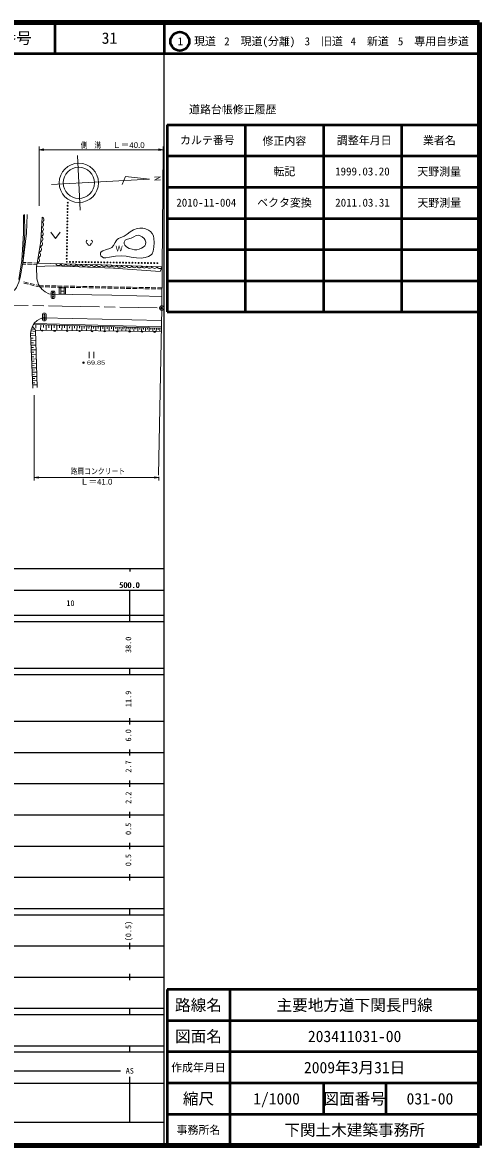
# Model space of a CAD drawing. Units: millimetres, scale not verified. Extents: x 40000 to 680000, y 20000 to 380000.
# Drawn here: x 533642 to 680000, y 20000 to 380000 of the extents above; entities that cross this region are included whole.
import ezdxf
from ezdxf.enums import TextEntityAlignment as Align

# ---------------------------------------------------------------- set-up
doc = ezdxf.new("R2010")
doc.units = ezdxf.units.MM
doc.header["$LTSCALE"] = 1000
doc.header["$PDMODE"] = 32
doc.header["$PDSIZE"] = 500
doc.linetypes.add('CHAIN', pattern=[18.5, 12, -1.5, 3.5, -1.5])
for name, color, linetype, lineweight in [('M-BMK', 2, 'CHAIN', 13), ('M-BMK-OTRS', 5, 'Continuous', 13), ('M-BMK-SRVR', 3, 'Continuous', 13), ('M-STR-HTXT', 7, 'Continuous', 13), ('M-STR-STRC', 7, 'Continuous', 13), ('M-TTL', 2, 'Continuous', 140), ('M-TTL-BAND', 7, 'Continuous', 25), ('M-TTL-FRAM', 2, 'Continuous', 50), ('M-TTL-LINE', 7, 'Continuous', 50), ('M-WORK', 1, 'Continuous', 13)]:
    doc.layers.add(name, color=color, linetype=linetype, lineweight=lineweight)
doc.layers.add('M-OTRS', color=6, linetype='Continuous')
doc.layers.add('M-TTL-TXT', color=7, linetype='Continuous')
doc.styles.add('ＭＳ ゴシック', font='')
doc.styles.add('ＭＳ Ｐゴシック', font='')
doc.styles.get('ＭＳ ゴシック').set_extended_font_data('MS Gothic')
doc.styles.get('ＭＳ Ｐゴシック').set_extended_font_data('MS PGothic')

# ---------------------------------------------------------------- blocks, each defined once
blk = doc.blocks.new('open_arrow')
at = {"color": 0, "linetype": 'Continuous', "lineweight": -2}
blk.add_lwpolyline([(7.5, 1.25), (0, 0), (7.5, -1.25)], dxfattribs=at)

msp = doc.modelspace()

# ---------------------------------------------------------------- linework, layer by layer
at = {"layer": 'M-BMK'}
msp.add_lwpolyline([(477462, 290415), (501450, 289921), (523481, 289452), (546312, 289093), (578243, 288467)], dxfattribs=at)
msp.add_circle((578243, 288467), 700, dxfattribs=at)
at = {"layer": 'M-BMK-OTRS'}
for p, q in [((578243, 288467), (578707, 339216)), ((577236, 234930), (578243, 288467))]:
    msp.add_line(p, q, dxfattribs=at)
at = {"layer": 'M-BMK-SRVR'}
for p, q in [((552157, 319795), (551216, 337367)), ((574278, 329791), (542901, 328111)), ((566681, 330643), (565560, 328065)), ((574278, 329791), (566681, 330643)), ((575882, 330426), (577819, 330530)), ((577819, 330530), (575931, 329420)), ((575931, 329420), (577875, 329535))]:
    msp.add_line(p, q, dxfattribs=at)
for radius in [6284, 5028]:
    msp.add_circle((551686, 328581), radius, dxfattribs=at)
at = {"layer": 'M-OTRS'}
msp.add_point((578243, 288467), dxfattribs=at)
msp.add_point((578243, 288467), dxfattribs=at)
at = {"layer": 'M-STR-HTXT'}
for p, q in [((538996, 321245), (538996, 340216)), ((538996, 339216), (578707, 339216)), ((578707, 337934), (578707, 340216)), ((537415, 260548), (537415, 233134)), ((537415, 234134), (577277, 234134)), ((577277, 234387), (577277, 233134))]:
    msp.add_line(p, q, dxfattribs=at)
at = {"layer": 'M-STR-STRC'}
for p, q in [((545426, 294904), (545426, 292904)), ((547426, 294904), (545426, 294904)), ((545426, 292904), (547426, 292904)), ((545967, 292989), (545967, 294688)), ((545967, 293904), (546958, 293904)), ((546958, 294699), (546958, 292994)), ((547426, 292904), (547426, 294904))]:
    msp.add_line(p, q, dxfattribs=at)
at = {"layer": 'M-TTL'}
for p, q in [((680000, 380000), (40000, 380000)), ((680000, 20000), (680000, 380000)), ((40000, 20000), (680000, 20000))]:
    msp.add_line(p, q, dxfattribs=at)
at = {"layer": 'M-TTL-BAND'}
for p, q in [((579000, 20000), (579000, 370000)), ((40000, 205000), (579000, 205000)), ((568000, 205000), (568000, 204000)), ((68000, 198000), (579000, 198000)), ((568000, 188000), (568000, 198000)), ((40000, 190000), (579000, 190000)), ((40000, 188000), (579000, 188000)), ((40000, 173000), (579000, 173000)), ((568000, 171000), (568000, 173000)), ((40000, 171000), (579000, 171000)), ((40000, 156000), (579000, 156000)), ((568000, 155000), (568000, 157000)), ((46000, 146000), (579000, 146000)), ((568000, 145000), (568000, 147000)), ((568000, 135000), (568000, 137000)), ((52000, 136000), (579000, 136000)), ((46000, 126000), (579000, 126000)), ((568000, 125000), (568000, 127000)), ((52000, 116000), (579000, 116000)), ((568000, 115000), (568000, 117000)), ((46000, 106000), (579000, 106000)), ((568000, 105000), (568000, 107000)), ((40000, 96000), (579000, 96000)), ((40000, 94000), (579000, 94000)), ((568000, 94000), (568000, 96000)), ((49000, 84000), (579000, 84000)), ((568000, 83000), (568000, 85000)), ((40000, 74000), (579000, 74000)), ((568000, 73000), (568000, 75000)), ((40000, 64000), (579000, 64000)), ((40000, 62000), (579000, 62000)), ((568000, 62000), (568000, 64000)), ((40000, 52000), (579000, 52000)), ((568000, 50000), (568000, 52000)), ((40000, 50000), (579000, 50000)), ((71000, 44000), (565000, 44000)), ((40000, 40000), (579000, 40000)), ((568000, 27500), (568000, 42000)), ((68000, 27500), (579000, 27500))]:
    msp.add_line(p, q, dxfattribs=at)
at = {"layer": 'M-TTL-FRAM'}
for p, q in [((580000, 347197), (580000, 287197)), ((580000, 347197), (680000, 347197)), ((580000, 287197), (680000, 287197)), ((680000, 70000), (580000, 70000)), ((580000, 70000), (580000, 20000))]:
    msp.add_line(p, q, dxfattribs=at)
at = {"layer": 'M-TTL-LINE'}
for p, q in [((543997, 380000), (543997, 370000)), ((579000, 380000), (579000, 370000)), ((40000, 370000), (680000, 370000)), ((605000, 347197), (605000, 287197)), ((630000, 347197), (630000, 287197)), ((655000, 347197), (655000, 287197)), ((580000, 337197), (680000, 337197)), ((580000, 327197), (680000, 327197)), ((580000, 317197), (680000, 317197)), ((580000, 307197), (680000, 307197)), ((580000, 297197), (680000, 297197)), ((600000, 70000), (600000, 20000)), ((680000, 60000), (580000, 60000)), ((680000, 50000), (580000, 50000)), ((680000, 40000), (580000, 40000)), ((630000, 40000), (630000, 30000)), ((650000, 40000), (650000, 30000)), ((680000, 30000), (580000, 30000))]:
    msp.add_line(p, q, dxfattribs=at)
msp.add_circle((584031, 373958), 3000, dxfattribs=at)
at = {"layer": 'M-WORK'}
for p, q in [((542710, 312738), (544210, 310738)), ((544210, 310738), (545710, 312738)), ((534698, 302513), (533661, 302563)), ((534774, 303006), (533744, 303052)), ((536696, 302417), (535198, 302489)), ((536772, 302918), (535274, 302984)), ((538302, 302850), (537272, 302896)), ((538232, 302344), (537195, 302393)), ((534029, 296418), (535488, 296069)), ((534109, 296810), (535568, 296461)), ((535974, 295952), (537433, 295603)), ((536054, 296344), (537513, 295995)), ((537919, 295486), (538945, 295241)), ((537999, 295879), (538996, 295640)), ((538945, 295241), (540374, 295216)), ((538996, 295640), (540402, 295615)), ((540874, 295207), (542374, 295181)), ((540902, 295607), (542401, 295580)), ((542901, 295572), (544401, 295545)), ((544901, 295536), (546401, 295510)), ((546901, 295501), (548400, 295475)), ((548900, 295466), (550400, 295440)), ((550900, 295431), (552400, 295405)), ((552900, 295396), (554399, 295370)), ((554899, 295361), (556399, 295335)), ((556899, 295326), (558399, 295299)), ((558899, 295291), (560399, 295264)), ((560898, 295256), (562398, 295229)), ((562898, 295220), (564398, 295194)), ((542797, 293615), (542797, 291815)), ((542874, 295172), (544374, 295146)), ((543697, 293915), (543097, 293915)), ((543997, 291815), (543997, 293615)), ((544874, 295137), (546374, 295111)), ((546873, 295102), (548373, 295075)), ((548873, 295067), (550373, 295040)), ((550873, 295032), (552373, 295005)), ((552873, 294996), (554372, 294970)), ((554872, 294961), (556372, 294935)), ((556872, 294926), (558372, 294900)), ((558872, 294891), (560371, 294865)), ((560871, 294856), (562371, 294830)), ((562871, 294821), (564371, 294795)), ((564871, 294786), (566370, 294759)), ((564898, 295185), (566398, 295159)), ((566870, 294751), (568370, 294724)), ((566898, 295150), (568397, 295124)), ((568870, 294716), (570370, 294689)), ((568897, 295115), (570397, 295089)), ((570870, 294680), (572370, 294654)), ((570897, 295080), (572397, 295054)), ((572869, 294645), (574369, 294619)), ((572897, 295045), (574396, 295019)), ((574869, 294610), (576369, 294584)), ((574896, 295010), (576396, 294983)), ((576869, 294575), (578298, 294550)), ((576896, 294975), (578302, 294950)), ((543097, 291515), (543697, 291515)), ((540057, 286465), (540057, 284665)), ((540957, 286765), (540357, 286765)), ((541257, 284665), (541257, 286465)), ((536350, 281133), (537802, 280966)), ((536537, 281832), (537215, 281558)), ((536811, 282510), (537790, 281366)), ((537140, 283160), (578122, 282038)), ((537350, 283504), (578128, 282388)), ((538327, 263001), (537790, 281366)), ((537790, 281366), (578101, 280942)), ((537960, 283137), (537930, 282041)), ((539510, 283095), (539462, 281348)), ((540357, 284365), (540957, 284365)), ((540383, 283071), (540359, 282198)), ((541257, 283047), (541210, 281330)), ((542115, 283023), (542091, 282165)), ((542973, 283000), (542927, 281312)), ((543817, 282977), (543794, 282133)), ((544661, 282954), (544616, 281294)), ((545491, 282931), (545468, 282101)), ((546321, 282908), (546276, 281277)), ((547137, 282886), (547114, 282070)), ((547952, 282864), (547908, 281260)), ((548754, 282842), (548732, 282040)), ((549556, 282820), (549513, 281243)), ((550345, 282798), (550323, 282010)), ((551133, 282777), (551091, 281226)), ((551908, 282755), (551887, 281980)), ((552684, 282734), (552642, 281210)), ((553446, 282713), (553425, 281951)), ((554208, 282692), (554167, 281194)), ((554957, 282672), (554936, 281923)), ((555706, 282651), (555666, 281178)), ((556443, 282631), (556423, 281895)), ((557179, 282611), (557140, 281163)), ((557904, 282591), (557884, 281867)), ((558628, 282571), (558589, 281147)), ((559340, 282552), (559320, 281840)), ((560052, 282532), (560013, 281132)), ((560752, 282513), (560733, 281813)), ((561452, 282494), (561414, 281118)), ((562140, 282475), (562121, 281787)), ((562828, 282456), (562791, 281103)), ((563505, 282438), (563486, 281761)), ((564181, 282419), (564145, 281089)), ((564846, 282401), (564828, 281736)), ((565512, 282383), (565476, 281075)), ((566166, 282365), (566148, 281711)), ((566819, 282347), (566784, 281061)), ((567462, 282330), (567445, 281687)), ((568105, 282312), (568071, 281048)), ((568737, 282295), (568720, 281663)), ((569369, 282277), (569335, 281035)), ((569991, 282260), (569974, 281639)), ((570612, 282243), (570579, 281021)), ((571223, 282227), (571207, 281616)), ((571834, 282210), (571801, 281009)), ((572435, 282194), (572418, 281593)), ((573035, 282177), (573003, 280996)), ((573626, 282161), (573610, 281570)), ((574217, 282145), (574185, 280984)), ((574797, 282129), (574781, 281548)), ((575378, 282113), (575346, 280971)), ((575948, 282097), (575933, 281527)), ((576519, 282082), (576488, 280959)), ((577080, 282066), (577065, 281505)), ((577641, 282051), (577611, 280948)), ((536261, 280359), (537035, 280270)), ((536284, 279581), (537841, 279648)), ((536317, 278813), (537085, 278846)), ((536350, 278046), (537885, 278112)), ((536383, 277289), (537140, 277321)), ((536415, 276531), (537930, 276597)), ((536448, 275785), (537194, 275817)), ((536480, 275038), (537973, 275102)), ((536512, 274301), (537248, 274333)), ((536543, 273565), (538016, 273629)), ((554945, 274414), (554945, 272414)), ((556445, 272414), (556445, 274414)), ((536575, 272839), (537301, 272870)), ((536606, 272112), (538059, 272175)), ((536637, 271396), (537354, 271427)), ((536668, 270679), (538101, 270741)), ((536699, 269973), (537405, 270003)), ((536729, 269266), (538142, 269327)), ((536759, 268569), (537456, 268599)), ((536789, 267872), (538183, 267933)), ((536819, 267185), (537506, 267215)), ((536848, 266498), (538223, 266557)), ((536878, 265820), (537556, 265849)), ((536907, 265142), (538263, 265200)), ((536936, 264473), (537604, 264502)), ((536965, 263805), (538302, 263862))]:
    msp.add_line(p, q, dxfattribs=at)
for points in [[(380758, 295965), (421204, 295214), (447082, 294756), (481330, 294057), (514578, 293520), (529203, 293193), (530237, 293618), (531148, 294307), (531695, 295036), (532506, 296738), (532930, 298238), (533841, 303627), (534915, 312480), (535138, 318437)], [(532421, 297606), (533454, 303721), (534001, 312473), (533974, 318321)], [(534311, 318469), (534406, 312432), (533744, 303052)], [(538302, 302850), (539568, 309855), (539932, 317574)], [(538160, 301817), (538190, 297831), (538737, 296008), (539791, 294509), (540885, 293658), (542039, 293050), (543113, 292888), (562288, 292564), (578277, 292200)], [(537008, 262806), (536253, 280290), (536388, 281464), (536944, 282838), (537423, 283624), (538355, 284470), (539349, 285035), (540147, 285317), (578168, 284488)]]:
    msp.add_lwpolyline(points, dxfattribs=at)
for points in [[(558858, 306497), (559331, 306807), (560587, 307213), (561641, 307537), (562248, 307915), (562802, 308536), (563275, 309428), (563599, 310035), (563937, 310441), (564423, 310765), (566152, 311494), (567178, 312183), (568137, 312858), (569204, 313479), (570325, 313925), (571270, 314101), (572148, 314087), (573080, 313885), (573945, 313466), (574593, 312980), (575147, 312358), (575552, 311575), (575741, 310697), (575795, 309509), (575714, 307996), (575444, 306645), (575147, 305876), (574876, 305511), (573972, 304984), (572878, 304606), (571662, 304471), (570163, 304538), (568488, 304795), (566827, 305038), (565409, 305187), (563450, 305065), (561559, 304728), (560384, 304552), (559574, 304592), (559115, 304822), (558764, 305173), (558629, 305592), (558669, 306132)], [(566560, 310194), (567262, 310491), (568397, 310829), (569275, 311261), (570018, 311707), (570706, 311801), (571368, 311639), (572003, 311329), (572570, 310788), (572962, 310221), (573097, 309613), (573043, 308871), (572813, 308371), (572341, 307939), (571746, 307614), (571044, 307358), (570261, 307142), (569531, 307101), (568721, 307277), (567816, 307587), (566992, 308074), (566385, 308614), (566236, 309033), (566249, 309627)], [(578364, 301674), (577726, 300217), (562754, 301290), (543508, 302000), (538160, 301817), (538302, 302850), (559001, 302319)]]:
    msp.add_lwpolyline(points, close=True, dxfattribs=at)
for centre, radius in [((548098, 321235), 150), ((548114, 322235), 150), ((548031, 317236), 150), ((548048, 318235), 150), ((548064, 319235), 150), ((548081, 320235), 150), ((547964, 313236), 150), ((547981, 314236), 150), ((547998, 315236), 150), ((548014, 316236), 150), ((547914, 310236), 150), ((547931, 311236), 150), ((547948, 312236), 150), ((547848, 306237), 150), ((547864, 307237), 150), ((547881, 308237), 150), ((547898, 309237), 150), ((547815, 304237), 150), ((547831, 305237), 150), ((547836, 303274), 150), ((548836, 303259), 150), ((549836, 303244), 150), ((550836, 303229), 150), ((551835, 303214), 150), ((552835, 303200), 150), ((553835, 303185), 150), ((554835, 303170), 150), ((555835, 303155), 150), ((556835, 303140), 150), ((557835, 303125), 150), ((558835, 303110), 150), ((559835, 303095), 150), ((560834, 303080), 150), ((561834, 303065), 150), ((562834, 303050), 150), ((563834, 303035), 150), ((564834, 303020), 150), ((565834, 303005), 150), ((566834, 302990), 150), ((567834, 302975), 150), ((568834, 302960), 150), ((569833, 302945), 150), ((570833, 302931), 150), ((571833, 302916), 150), ((572833, 302901), 150), ((573833, 302886), 150), ((574833, 302871), 150), ((575833, 302856), 150), ((576833, 302841), 150), ((543397, 293405), 180), ((543397, 292715), 180), ((543397, 292025), 180), ((540657, 286255), 180), ((540657, 285565), 180), ((540657, 284875), 180), ((553168, 270933), 150), ((553168, 270933), 120), ((553168, 270933), 90), ((553168, 270933), 60), ((553168, 270933), 30), ((553168, 270933), 20)]:
    msp.add_circle(centre, radius, dxfattribs=at)
for centre, radius, start, end in [((539699, 316811), 798, 281.63883, 72.95142), ((539553, 313724), 798, 281.63883, 72.95142), ((539626, 315267), 798, 281.63883, 72.95142), ((539056, 309043), 960, 281.76693, 57.74006), ((539407, 310636), 798, 281.63883, 72.95142), ((539480, 312180), 798, 281.63883, 72.95142), ((554614, 309687), 599, 113.44836, 257.2818), ((555417, 309687), 599, 282.7182, 66.55164), ((538422, 305541), 960, 281.76693, 57.74006), ((538739, 307292), 960, 281.76693, 57.74006), ((555015, 309071), 534, 176.52859, 3.47141), ((538106, 303790), 960, 281.76693, 57.74006), ((545110, 302933), 857, 195.99435, 341.0623), ((546745, 302891), 857, 195.99435, 341.0623), ((548380, 302849), 857, 195.99435, 341.0623), ((550015, 302807), 857, 195.99435, 341.0623), ((551650, 302765), 857, 195.99435, 341.0623), ((553285, 302723), 857, 195.99435, 341.0623), ((554920, 302681), 857, 195.99435, 341.0623), ((556555, 302639), 857, 195.99435, 341.0623), ((558190, 302597), 857, 195.99435, 341.0623), ((559816, 302535), 843, 194.84495, 341.33925), ((561430, 302481), 843, 194.84495, 341.33925), ((563043, 302427), 843, 194.84495, 341.33925), ((564657, 302373), 843, 194.84495, 341.33925), ((566270, 302320), 843, 194.84495, 341.33925), ((567884, 302266), 843, 194.84495, 341.33925), ((569497, 302212), 843, 194.84495, 341.33925), ((571111, 302158), 843, 194.84495, 341.33925), ((572724, 302105), 843, 194.84495, 341.33925), ((574338, 302051), 843, 194.84495, 341.33925), ((575951, 301997), 843, 194.84495, 341.33925), ((577565, 301943), 843, 194.84495, 341.33925), ((543097, 293615), 300, 90, 180), ((543097, 291815), 300, 180, 270), ((543697, 293615), 300, 0, 90), ((543697, 291815), 300, 270, 0), ((540357, 286465), 300, 90, 180), ((540357, 284665), 300, 180, 270), ((540957, 286465), 300, 0, 90), ((540957, 284665), 300, 270, 0), ((539947, 281397), 354, 188.19553, 350.6007), ((539947, 281397), 283, 190.41957, 348.37667), ((539947, 281397), 212, 194.16589, 344.63034), ((539947, 281397), 142, 201.87762, 336.91861), ((539947, 281397), 100, 212.19528, 326.60095), ((543947, 281355), 354, 188.19553, 350.6007), ((543947, 281355), 283, 190.41957, 348.37667), ((543947, 281355), 212, 194.16589, 344.63034), ((543947, 281355), 142, 201.87762, 336.91861), ((543947, 281355), 100, 212.19528, 326.60095), ((547947, 281313), 354, 188.19553, 350.6007), ((547947, 281313), 283, 190.41957, 348.37667), ((547947, 281313), 212, 194.16589, 344.63034), ((547947, 281313), 142, 201.87762, 336.91861), ((547947, 281313), 100, 212.19528, 326.60095), ((551947, 281271), 354, 188.19553, 350.6007), ((551947, 281271), 283, 190.41957, 348.37667), ((551947, 281271), 212, 194.16589, 344.63034), ((551947, 281271), 142, 201.87762, 336.91861), ((551947, 281271), 100, 212.19528, 326.60095), ((555946, 281229), 354, 188.19553, 350.6007), ((555946, 281229), 283, 190.41957, 348.37667), ((555946, 281229), 212, 194.16589, 344.63034), ((555946, 281229), 142, 201.87762, 336.91861), ((555946, 281229), 100, 212.19528, 326.60095), ((559946, 281187), 354, 188.19553, 350.6007), ((559946, 281187), 283, 190.41957, 348.37667), ((559946, 281187), 212, 194.16589, 344.63034), ((559946, 281187), 142, 201.87762, 336.91861), ((559946, 281187), 100, 212.19528, 326.60095), ((563946, 281145), 354, 188.19553, 350.6007), ((563946, 281145), 283, 190.41957, 348.37667), ((563946, 281145), 212, 194.16589, 344.63034), ((563946, 281145), 142, 201.87762, 336.91861), ((563946, 281145), 100, 212.19528, 326.60095), ((567946, 281103), 354, 188.19553, 350.6007), ((567946, 281103), 283, 190.41957, 348.37667), ((567946, 281103), 212, 194.16589, 344.63034), ((567946, 281103), 142, 201.87762, 336.91861), ((567946, 281103), 100, 212.19528, 326.60095), ((571945, 281061), 354, 188.19553, 350.6007), ((571945, 281061), 283, 190.41957, 348.37667), ((571945, 281061), 212, 194.16589, 344.63034), ((571945, 281061), 142, 201.87762, 336.91861), ((571945, 281061), 100, 212.19528, 326.60095), ((575945, 281019), 354, 188.19553, 350.6007), ((575945, 281019), 283, 190.41957, 348.37667), ((575945, 281019), 212, 194.16589, 344.63034), ((575945, 281019), 142, 201.87762, 336.91861), ((575945, 281019), 100, 212.19528, 326.60095)]:
    msp.add_arc(centre, radius, start, end, dxfattribs=at)
msp.add_point((553168, 270933), dxfattribs=at)

# ---------------------------------------------------------------- block references
at = {"layer": 'M-STR-HTXT', "xscale": 200, "yscale": 200}
for p in [(538996, 339216), (537415, 234134)]:
    msp.add_blockref('open_arrow', p, dxfattribs=at)
at = {"layer": 'M-STR-HTXT', "xscale": 200, "yscale": 200, "rotation": 180}
for p in [(578707, 339216), (577277, 234134)]:
    msp.add_blockref('open_arrow', p, dxfattribs=at)

# ---------------------------------------------------------------- texts
at = {"layer": 'M-STR-HTXT', "style": 'ＭＳ Ｐゴシック'}
for s, width, p in [('側\u3000溝', 0.85, (555555, 339216)), ('Ｌ＝40.0', 1.05, (567605, 339216)), ('路肩コンクリート', 0.85, (557779, 234680)), ('Ｌ＝41.0', 1.05, (557276, 231307))]:
    msp.add_text(s, height=1833, dxfattribs=dict(at, width=width)).set_placement(p, align=Align.BOTTOM_CENTER)
at = {"layer": 'M-TTL-BAND', "style": 'ＭＳ ゴシック'}
for s, p in [('500.0', (567844, 198195)), ('500.0', (568000, 198195)), ('10', (549000, 192405)), ('AS', (568000, 42500))]:
    msp.add_text(s, height=1833, dxfattribs=at).set_placement(p, align=Align.BOTTOM_CENTER)
for s, p in [('38.0', (569000, 180500)), ('11.9', (569000, 163174)), ('6.0', (569000, 151500)), ('2.7', (569000, 141500)), ('2.2', (569000, 131500)), ('0.5', (569000, 121500)), ('0.5', (569000, 111500)), ('(0.5)', (569000, 88764))]:
    msp.add_text(s, height=1833, rotation=90, dxfattribs=at).set_placement(p, align=Align.BOTTOM_CENTER)
at = {"layer": 'M-TTL-TXT', "style": 'ＭＳ ゴシック'}
for s, height, p in [('図面番号', 3666, (526622, 375000)), ('31', 3666, (561497, 375000)), ('1\u3000現道', 2566, (589448, 373958)), ('2\u3000現道(分離)', 2566, (609619, 373958)), ('3\u3000旧道', 2566, (630121, 373958)), ('4\u3000新道', 2566, (644824, 373958)), ('5\u3000専用自歩道', 2566, (665228, 373958)), ('道路台帳修正履歴', 2566, (600968, 352113)), ('カルテ番号', 2566, (592839, 342277)), ('修正内容', 2566, (617509, 342023)), ('調整年月日', 2566, (643089, 342197)), ('業者名', 2566, (667134, 342197)), ('転記', 2566, (617500, 332245)), ('1999.03.20', 2566, (642500, 332245)), ('天野測量', 2566, (667077, 332189)), ('2010-11-004', 2566, (592508, 322245)), ('ベクタ変換', 2566, (617533, 322245)), ('2011.03.31', 2566, (642533, 322245)), ('天野測量', 2566, (667110, 322188)), ('路線名', 3666, (590000, 65000)), ('路線名', 3666, (590000, 65000)), ('主要地方道下関長門線', 3666, (640000, 65000)), ('図面名', 3666, (590000, 55000)), ('図面名', 3666, (590000, 55000)), ('203411031-00', 3666, (640000, 55000)), ('2009年3月31日', 3666, (640000, 45000)), ('作成年月日', 2566, (590000, 45000)), ('作成年月日', 2566, (590000, 45000)), ('縮尺', 3666, (590000, 35000)), ('縮尺', 3666, (590000, 35000)), ('1/1000', 3666, (615000, 35000)), ('図面番号', 3666, (640000, 35000)), ('図面番号', 3666, (640000, 35000)), ('031-00', 3666, (664125, 35000)), ('事務所名', 2566, (590000, 25000)), ('事務所名', 2566, (590000, 25000)), ('下関土木建築事務所', 3666, (640000, 25000))]:
    msp.add_text(s, height=height, dxfattribs=at).set_placement(p, align=Align.MIDDLE_CENTER)
at = {"layer": 'M-WORK', "style": 'ＭＳ Ｐゴシック'}
msp.add_text('W', height=1833, dxfattribs=at).set_placement((564592, 306094), align=Align.BOTTOM_CENTER)
at = {"layer": 'M-WORK', "style": 'ＭＳ Ｐゴシック', "width": 1.35}
msp.add_text('69.85', height=1320, dxfattribs=at).set_placement((557190, 269908), align=Align.BOTTOM_CENTER)

doc.saveas('drawing.dxf')
